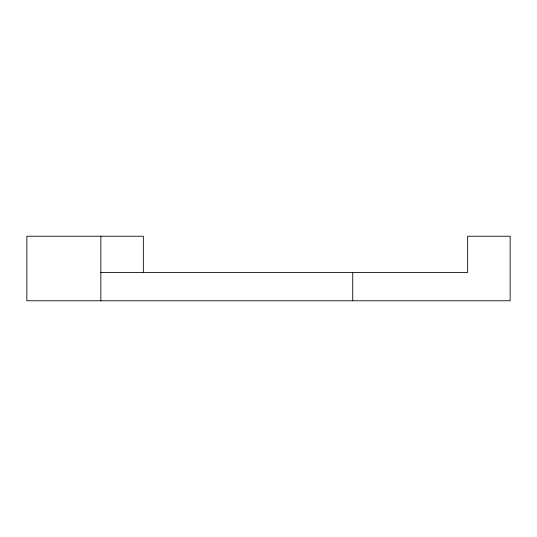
<?xml version="1.0" encoding="UTF-8"?>
<svg xmlns="http://www.w3.org/2000/svg" width="537" height="537" viewBox="0 0 537 537"><rect width="100%" height="100%" fill="white"/><g stroke="black" fill="none" stroke-linecap="round" stroke-linejoin="round"><path stroke-width="0.81" d="M100.842 272.434L467.646 272.434L467.646 236.226L510.15 236.226L510.15 300.774L26.85 300.774L26.85 236.226L143.345 236.226L143.345 272.434M352.722 272.434L352.722 300.774M100.842 236.226L100.842 300.774"/></g></svg>
